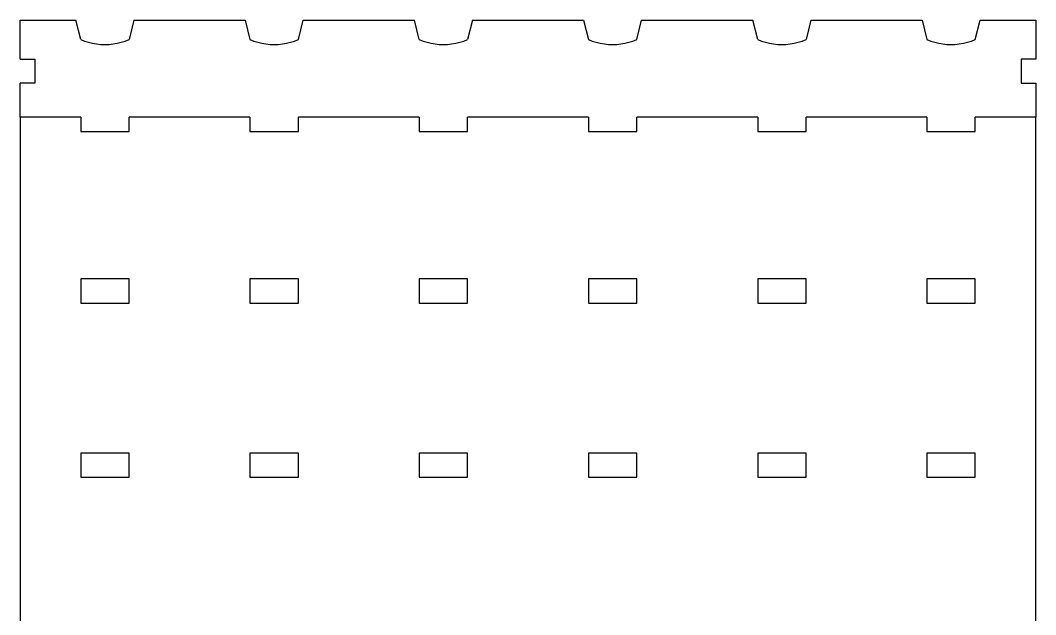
# Model space of a CAD drawing. Header units: inches. Extents: x 55 to 265, y 22 to 278.
# Drawn here: x 55.4 to 265.4, y 155.3 to 278.2 of the extents above; entities that cross this region are included whole.
import ezdxf

# ---------------------------------------------------------------- set-up
doc = ezdxf.new("R2010")
doc.units = ezdxf.units.IN
doc.header["$MEASUREMENT"] = 0

# ---------------------------------------------------------------- blocks, each defined once
blk = doc.blocks.new('block 2')
at = {"color": 7, "lineweight": 25}
blk.add_lwpolyline([(55.41, 258.22), (55.41, 42.18)], dxfattribs=at)
blk = doc.blocks.new('block 3')
at = {"color": 7, "lineweight": 25}
blk.add_lwpolyline([(265.45, 42.18), (265.45, 258.22)], dxfattribs=at)
blk = doc.blocks.new('block 76')
at = {"color": 7, "lineweight": 25}
blk.add_lwpolyline([(77.91, 183.71), (77.91, 188.71)], dxfattribs=at)
blk = doc.blocks.new('block 77')
at = {"color": 7, "lineweight": 25}
blk.add_lwpolyline([(77.91, 188.71), (67.91, 188.71)], dxfattribs=at)
blk = doc.blocks.new('block 78')
at = {"color": 7, "lineweight": 25}
blk.add_lwpolyline([(67.91, 188.71), (67.91, 183.71)], dxfattribs=at)
blk = doc.blocks.new('block 79')
at = {"color": 7, "lineweight": 25}
blk.add_lwpolyline([(67.91, 183.71), (77.91, 183.71)], dxfattribs=at)
blk = doc.blocks.new('block 80')
at = {"color": 7, "lineweight": 25}
blk.add_lwpolyline([(112.92, 188.71), (102.92, 188.71)], dxfattribs=at)
blk = doc.blocks.new('block 81')
at = {"color": 7, "lineweight": 25}
blk.add_lwpolyline([(102.92, 188.71), (102.92, 183.71)], dxfattribs=at)
blk = doc.blocks.new('block 82')
at = {"color": 7, "lineweight": 25}
blk.add_lwpolyline([(102.92, 183.71), (112.92, 183.71)], dxfattribs=at)
blk = doc.blocks.new('block 83')
at = {"color": 7, "lineweight": 25}
blk.add_lwpolyline([(112.92, 183.71), (112.92, 188.71)], dxfattribs=at)
blk = doc.blocks.new('block 84')
at = {"color": 7, "lineweight": 25}
blk.add_lwpolyline([(147.93, 188.71), (137.92, 188.71)], dxfattribs=at)
blk = doc.blocks.new('block 85')
at = {"color": 7, "lineweight": 25}
blk.add_lwpolyline([(137.92, 188.71), (137.92, 183.71)], dxfattribs=at)
blk = doc.blocks.new('block 86')
at = {"color": 7, "lineweight": 25}
blk.add_lwpolyline([(137.92, 183.71), (147.93, 183.71)], dxfattribs=at)
blk = doc.blocks.new('block 87')
at = {"color": 7, "lineweight": 25}
blk.add_lwpolyline([(147.93, 183.71), (147.93, 188.71)], dxfattribs=at)
blk = doc.blocks.new('block 88')
at = {"color": 7, "lineweight": 25}
blk.add_lwpolyline([(172.93, 188.71), (172.93, 183.71)], dxfattribs=at)
blk = doc.blocks.new('block 89')
at = {"color": 7, "lineweight": 25}
blk.add_lwpolyline([(172.93, 183.71), (182.93, 183.71)], dxfattribs=at)
blk = doc.blocks.new('block 90')
at = {"color": 7, "lineweight": 25}
blk.add_lwpolyline([(182.93, 183.71), (182.93, 188.71)], dxfattribs=at)
blk = doc.blocks.new('block 91')
at = {"color": 7, "lineweight": 25}
blk.add_lwpolyline([(182.93, 188.71), (172.93, 188.71)], dxfattribs=at)
blk = doc.blocks.new('block 92')
at = {"color": 7, "lineweight": 25}
blk.add_lwpolyline([(207.94, 188.71), (207.94, 183.71)], dxfattribs=at)
blk = doc.blocks.new('block 93')
at = {"color": 7, "lineweight": 25}
blk.add_lwpolyline([(207.94, 183.71), (217.94, 183.71)], dxfattribs=at)
blk = doc.blocks.new('block 94')
at = {"color": 7, "lineweight": 25}
blk.add_lwpolyline([(217.94, 183.71), (217.94, 188.71)], dxfattribs=at)
blk = doc.blocks.new('block 95')
at = {"color": 7, "lineweight": 25}
blk.add_lwpolyline([(217.94, 188.71), (207.94, 188.71)], dxfattribs=at)
blk = doc.blocks.new('block 96')
at = {"color": 7, "lineweight": 25}
blk.add_lwpolyline([(252.95, 183.71), (252.95, 188.71)], dxfattribs=at)
blk = doc.blocks.new('block 97')
at = {"color": 7, "lineweight": 25}
blk.add_lwpolyline([(252.95, 188.71), (242.94, 188.71)], dxfattribs=at)
blk = doc.blocks.new('block 98')
at = {"color": 7, "lineweight": 25}
blk.add_lwpolyline([(242.94, 188.71), (242.94, 183.71)], dxfattribs=at)
blk = doc.blocks.new('block 99')
at = {"color": 7, "lineweight": 25}
blk.add_lwpolyline([(242.94, 183.71), (252.95, 183.71)], dxfattribs=at)
blk = doc.blocks.new('block 100')
at = {"color": 7, "lineweight": 25}
blk.add_lwpolyline([(252.95, 219.71), (252.95, 224.72)], dxfattribs=at)
blk = doc.blocks.new('block 101')
at = {"color": 7, "lineweight": 25}
blk.add_lwpolyline([(252.95, 224.72), (242.94, 224.72)], dxfattribs=at)
blk = doc.blocks.new('block 102')
at = {"color": 7, "lineweight": 25}
blk.add_lwpolyline([(242.94, 224.72), (242.94, 219.71)], dxfattribs=at)
blk = doc.blocks.new('block 103')
at = {"color": 7, "lineweight": 25}
blk.add_lwpolyline([(242.94, 219.71), (252.95, 219.71)], dxfattribs=at)
blk = doc.blocks.new('block 104')
at = {"color": 7, "lineweight": 25}
blk.add_lwpolyline([(217.94, 219.71), (217.94, 224.72)], dxfattribs=at)
blk = doc.blocks.new('block 105')
at = {"color": 7, "lineweight": 25}
blk.add_lwpolyline([(217.94, 224.72), (207.94, 224.72)], dxfattribs=at)
blk = doc.blocks.new('block 106')
at = {"color": 7, "lineweight": 25}
blk.add_lwpolyline([(207.94, 224.72), (207.94, 219.71)], dxfattribs=at)
blk = doc.blocks.new('block 107')
at = {"color": 7, "lineweight": 25}
blk.add_lwpolyline([(207.94, 219.71), (217.94, 219.71)], dxfattribs=at)
blk = doc.blocks.new('block 108')
at = {"color": 7, "lineweight": 25}
blk.add_lwpolyline([(182.93, 219.71), (182.93, 224.72)], dxfattribs=at)
blk = doc.blocks.new('block 109')
at = {"color": 7, "lineweight": 25}
blk.add_lwpolyline([(182.93, 224.72), (172.93, 224.72)], dxfattribs=at)
blk = doc.blocks.new('block 110')
at = {"color": 7, "lineweight": 25}
blk.add_lwpolyline([(172.93, 224.72), (172.93, 219.71)], dxfattribs=at)
blk = doc.blocks.new('block 111')
at = {"color": 7, "lineweight": 25}
blk.add_lwpolyline([(172.93, 219.71), (182.93, 219.71)], dxfattribs=at)
blk = doc.blocks.new('block 112')
at = {"color": 7, "lineweight": 25}
blk.add_lwpolyline([(147.93, 219.71), (147.93, 224.72)], dxfattribs=at)
blk = doc.blocks.new('block 113')
at = {"color": 7, "lineweight": 25}
blk.add_lwpolyline([(147.93, 224.72), (137.92, 224.72)], dxfattribs=at)
blk = doc.blocks.new('block 114')
at = {"color": 7, "lineweight": 25}
blk.add_lwpolyline([(137.92, 224.72), (137.92, 219.71)], dxfattribs=at)
blk = doc.blocks.new('block 115')
at = {"color": 7, "lineweight": 25}
blk.add_lwpolyline([(137.92, 219.71), (147.93, 219.71)], dxfattribs=at)
blk = doc.blocks.new('block 116')
at = {"color": 7, "lineweight": 25}
blk.add_lwpolyline([(102.92, 219.71), (112.92, 219.71)], dxfattribs=at)
blk = doc.blocks.new('block 117')
at = {"color": 7, "lineweight": 25}
blk.add_lwpolyline([(112.92, 219.71), (112.92, 224.72)], dxfattribs=at)
blk = doc.blocks.new('block 118')
at = {"color": 7, "lineweight": 25}
blk.add_lwpolyline([(112.92, 224.72), (102.92, 224.72)], dxfattribs=at)
blk = doc.blocks.new('block 119')
at = {"color": 7, "lineweight": 25}
blk.add_lwpolyline([(102.92, 224.72), (102.92, 219.71)], dxfattribs=at)
blk = doc.blocks.new('block 120')
at = {"color": 7, "lineweight": 25}
blk.add_lwpolyline([(67.91, 224.72), (67.91, 219.71)], dxfattribs=at)
blk = doc.blocks.new('block 121')
at = {"color": 7, "lineweight": 25}
blk.add_lwpolyline([(67.91, 219.71), (77.91, 219.71)], dxfattribs=at)
blk = doc.blocks.new('block 122')
at = {"color": 7, "lineweight": 25}
blk.add_lwpolyline([(77.91, 219.71), (77.91, 224.72)], dxfattribs=at)
blk = doc.blocks.new('block 123')
at = {"color": 7, "lineweight": 25}
blk.add_lwpolyline([(77.91, 224.72), (67.91, 224.72)], dxfattribs=at)
blk = doc.blocks.new('block 124')
at = {"color": 7, "lineweight": 25}
blk.add_lwpolyline([(108.77, 273.25), (109.62, 273.34)], dxfattribs=at)
blk = doc.blocks.new('block 125')
at = {"color": 7, "lineweight": 25}
blk.add_lwpolyline([(109.62, 273.34), (110.47, 273.48)], dxfattribs=at)
blk = doc.blocks.new('block 126')
at = {"color": 7, "lineweight": 25}
blk.add_lwpolyline([(137.92, 274.23), (138.72, 273.92)], dxfattribs=at)
blk = doc.blocks.new('block 127')
at = {"color": 7, "lineweight": 25}
blk.add_lwpolyline([(105.37, 273.48), (106.21, 273.34)], dxfattribs=at)
blk = doc.blocks.new('block 128')
at = {"color": 7, "lineweight": 25}
blk.add_lwpolyline([(107.06, 273.25), (107.92, 273.23)], dxfattribs=at)
blk = doc.blocks.new('block 129')
at = {"color": 7, "lineweight": 25}
blk.add_lwpolyline([(138.72, 273.92), (139.54, 273.67)], dxfattribs=at)
blk = doc.blocks.new('block 130')
at = {"color": 7, "lineweight": 25}
blk.add_lwpolyline([(137.92, 274.23), (136.92, 278.23)], dxfattribs=at)
blk = doc.blocks.new('block 131')
at = {"color": 7, "lineweight": 25}
blk.add_lwpolyline([(112.12, 273.92), (112.92, 274.23)], dxfattribs=at)
blk = doc.blocks.new('block 132')
at = {"color": 7, "lineweight": 25}
blk.add_lwpolyline([(110.47, 273.48), (111.3, 273.67)], dxfattribs=at)
blk = doc.blocks.new('block 133')
at = {"color": 7, "lineweight": 25}
blk.add_lwpolyline([(111.3, 273.67), (112.12, 273.92)], dxfattribs=at)
blk = doc.blocks.new('block 134')
at = {"color": 7, "lineweight": 25}
blk.add_lwpolyline([(139.54, 273.67), (140.37, 273.48)], dxfattribs=at)
blk = doc.blocks.new('block 135')
at = {"color": 7, "lineweight": 25}
blk.add_lwpolyline([(142.07, 273.25), (142.92, 273.23)], dxfattribs=at)
blk = doc.blocks.new('block 136')
at = {"color": 7, "lineweight": 25}
blk.add_lwpolyline([(172.93, 274.23), (173.73, 273.92)], dxfattribs=at)
blk = doc.blocks.new('block 137')
at = {"color": 7, "lineweight": 25}
blk.add_lwpolyline([(113.92, 278.23), (136.92, 278.23)], dxfattribs=at)
blk = doc.blocks.new('block 138')
at = {"color": 7, "lineweight": 25}
blk.add_lwpolyline([(171.93, 278.23), (172.93, 274.23)], dxfattribs=at)
blk = doc.blocks.new('block 139')
at = {"color": 7, "lineweight": 25}
blk.add_lwpolyline([(148.93, 278.23), (171.93, 278.23)], dxfattribs=at)
blk = doc.blocks.new('block 140')
at = {"color": 7, "lineweight": 25}
blk.add_lwpolyline([(148.93, 278.23), (147.93, 274.23)], dxfattribs=at)
blk = doc.blocks.new('block 141')
at = {"color": 7, "lineweight": 25}
blk.add_lwpolyline([(147.13, 273.92), (147.93, 274.23)], dxfattribs=at)
blk = doc.blocks.new('block 142')
at = {"color": 7, "lineweight": 25}
blk.add_lwpolyline([(146.31, 273.67), (147.13, 273.92)], dxfattribs=at)
blk = doc.blocks.new('block 143')
at = {"color": 7, "lineweight": 25}
blk.add_lwpolyline([(145.47, 273.48), (146.31, 273.67)], dxfattribs=at)
blk = doc.blocks.new('block 144')
at = {"color": 7, "lineweight": 25}
blk.add_lwpolyline([(144.63, 273.34), (145.47, 273.48)], dxfattribs=at)
blk = doc.blocks.new('block 145')
at = {"color": 7, "lineweight": 25}
blk.add_lwpolyline([(143.78, 273.25), (144.63, 273.34)], dxfattribs=at)
blk = doc.blocks.new('block 146')
at = {"color": 7, "lineweight": 25}
blk.add_lwpolyline([(141.22, 273.34), (142.07, 273.25)], dxfattribs=at)
blk = doc.blocks.new('block 147')
at = {"color": 7, "lineweight": 25}
blk.add_lwpolyline([(142.92, 273.23), (143.78, 273.25)], dxfattribs=at)
blk = doc.blocks.new('block 148')
at = {"color": 7, "lineweight": 25}
blk.add_lwpolyline([(140.37, 273.48), (141.22, 273.34)], dxfattribs=at)
blk = doc.blocks.new('block 149')
at = {"color": 7, "lineweight": 25}
blk.add_lwpolyline([(112.92, 274.23), (113.92, 278.23)], dxfattribs=at)
blk = doc.blocks.new('block 150')
at = {"color": 7, "lineweight": 25}
blk.add_lwpolyline([(107.92, 273.23), (108.77, 273.25)], dxfattribs=at)
blk = doc.blocks.new('block 151')
at = {"color": 7, "lineweight": 25}
blk.add_lwpolyline([(106.21, 273.34), (107.06, 273.25)], dxfattribs=at)
blk = doc.blocks.new('block 152')
at = {"color": 7, "lineweight": 25}
blk.add_lwpolyline([(182.93, 274.23), (183.93, 278.23)], dxfattribs=at)
blk = doc.blocks.new('block 153')
at = {"color": 7, "lineweight": 25}
blk.add_lwpolyline([(182.13, 273.92), (182.93, 274.23)], dxfattribs=at)
blk = doc.blocks.new('block 154')
at = {"color": 7, "lineweight": 25}
blk.add_lwpolyline([(181.31, 273.67), (182.13, 273.92)], dxfattribs=at)
blk = doc.blocks.new('block 155')
at = {"color": 7, "lineweight": 25}
blk.add_lwpolyline([(180.48, 273.48), (181.31, 273.67)], dxfattribs=at)
blk = doc.blocks.new('block 156')
at = {"color": 7, "lineweight": 25}
blk.add_lwpolyline([(179.64, 273.34), (180.48, 273.48)], dxfattribs=at)
blk = doc.blocks.new('block 157')
at = {"color": 7, "lineweight": 25}
blk.add_lwpolyline([(178.79, 273.25), (179.64, 273.34)], dxfattribs=at)
blk = doc.blocks.new('block 158')
at = {"color": 7, "lineweight": 25}
blk.add_lwpolyline([(177.93, 273.23), (178.79, 273.25)], dxfattribs=at)
blk = doc.blocks.new('block 159')
at = {"color": 7, "lineweight": 25}
blk.add_lwpolyline([(177.08, 273.25), (177.93, 273.23)], dxfattribs=at)
blk = doc.blocks.new('block 160')
at = {"color": 7, "lineweight": 25}
blk.add_lwpolyline([(176.22, 273.34), (177.08, 273.25)], dxfattribs=at)
blk = doc.blocks.new('block 161')
at = {"color": 7, "lineweight": 25}
blk.add_lwpolyline([(175.38, 273.48), (176.22, 273.34)], dxfattribs=at)
blk = doc.blocks.new('block 162')
at = {"color": 7, "lineweight": 25}
blk.add_lwpolyline([(174.55, 273.67), (175.38, 273.48)], dxfattribs=at)
blk = doc.blocks.new('block 163')
at = {"color": 7, "lineweight": 25}
blk.add_lwpolyline([(173.73, 273.92), (174.55, 273.67)], dxfattribs=at)
blk = doc.blocks.new('block 164')
at = {"color": 7, "lineweight": 25}
blk.add_lwpolyline([(183.93, 278.23), (206.94, 278.23)], dxfattribs=at)
blk = doc.blocks.new('block 165')
at = {"color": 7, "lineweight": 25}
blk.add_lwpolyline([(207.94, 274.23), (206.94, 278.23)], dxfattribs=at)
blk = doc.blocks.new('block 166')
at = {"color": 7, "lineweight": 25}
blk.add_lwpolyline([(207.94, 274.23), (208.74, 273.92)], dxfattribs=at)
blk = doc.blocks.new('block 167')
at = {"color": 7, "lineweight": 25}
blk.add_lwpolyline([(208.74, 273.92), (209.56, 273.67)], dxfattribs=at)
blk = doc.blocks.new('block 168')
at = {"color": 7, "lineweight": 25}
blk.add_lwpolyline([(209.56, 273.67), (210.39, 273.48)], dxfattribs=at)
blk = doc.blocks.new('block 169')
at = {"color": 7, "lineweight": 25}
blk.add_lwpolyline([(210.39, 273.48), (211.23, 273.34)], dxfattribs=at)
blk = doc.blocks.new('block 170')
at = {"color": 7, "lineweight": 25}
blk.add_lwpolyline([(211.23, 273.34), (212.08, 273.25)], dxfattribs=at)
blk = doc.blocks.new('block 171')
at = {"color": 7, "lineweight": 25}
blk.add_lwpolyline([(212.08, 273.25), (212.94, 273.23)], dxfattribs=at)
blk = doc.blocks.new('block 172')
at = {"color": 7, "lineweight": 25}
blk.add_lwpolyline([(212.94, 273.23), (213.79, 273.25)], dxfattribs=at)
blk = doc.blocks.new('block 173')
at = {"color": 7, "lineweight": 25}
blk.add_lwpolyline([(213.79, 273.25), (214.64, 273.34)], dxfattribs=at)
blk = doc.blocks.new('block 174')
at = {"color": 7, "lineweight": 25}
blk.add_lwpolyline([(214.64, 273.34), (215.49, 273.48)], dxfattribs=at)
blk = doc.blocks.new('block 175')
at = {"color": 7, "lineweight": 25}
blk.add_lwpolyline([(215.49, 273.48), (216.32, 273.67)], dxfattribs=at)
blk = doc.blocks.new('block 176')
at = {"color": 7, "lineweight": 25}
blk.add_lwpolyline([(216.32, 273.67), (217.14, 273.92)], dxfattribs=at)
blk = doc.blocks.new('block 177')
at = {"color": 7, "lineweight": 25}
blk.add_lwpolyline([(217.14, 273.92), (217.94, 274.23)], dxfattribs=at)
blk = doc.blocks.new('block 178')
at = {"color": 7, "lineweight": 25}
blk.add_lwpolyline([(218.94, 278.23), (217.94, 274.23)], dxfattribs=at)
blk = doc.blocks.new('block 179')
at = {"color": 7, "lineweight": 25}
blk.add_lwpolyline([(218.94, 278.23), (241.94, 278.23)], dxfattribs=at)
blk = doc.blocks.new('block 180')
at = {"color": 7, "lineweight": 25}
blk.add_lwpolyline([(241.94, 278.23), (242.94, 274.23)], dxfattribs=at)
blk = doc.blocks.new('block 181')
at = {"color": 7, "lineweight": 25}
blk.add_lwpolyline([(242.94, 274.23), (243.74, 273.92)], dxfattribs=at)
blk = doc.blocks.new('block 182')
at = {"color": 7, "lineweight": 25}
blk.add_lwpolyline([(243.74, 273.92), (244.56, 273.67)], dxfattribs=at)
blk = doc.blocks.new('block 183')
at = {"color": 7, "lineweight": 25}
blk.add_lwpolyline([(244.56, 273.67), (245.39, 273.48)], dxfattribs=at)
blk = doc.blocks.new('block 184')
at = {"color": 7, "lineweight": 25}
blk.add_lwpolyline([(245.39, 273.48), (246.24, 273.34)], dxfattribs=at)
blk = doc.blocks.new('block 185')
at = {"color": 7, "lineweight": 25}
blk.add_lwpolyline([(246.24, 273.34), (247.09, 273.25)], dxfattribs=at)
blk = doc.blocks.new('block 186')
at = {"color": 7, "lineweight": 25}
blk.add_lwpolyline([(247.09, 273.25), (247.94, 273.23)], dxfattribs=at)
blk = doc.blocks.new('block 187')
at = {"color": 7, "lineweight": 25}
blk.add_lwpolyline([(247.94, 273.23), (248.8, 273.25)], dxfattribs=at)
blk = doc.blocks.new('block 188')
at = {"color": 7, "lineweight": 25}
blk.add_lwpolyline([(248.8, 273.25), (249.65, 273.34)], dxfattribs=at)
blk = doc.blocks.new('block 189')
at = {"color": 7, "lineweight": 25}
blk.add_lwpolyline([(249.65, 273.34), (250.49, 273.48)], dxfattribs=at)
blk = doc.blocks.new('block 190')
at = {"color": 7, "lineweight": 25}
blk.add_lwpolyline([(250.49, 273.48), (251.33, 273.67)], dxfattribs=at)
blk = doc.blocks.new('block 191')
at = {"color": 7, "lineweight": 25}
blk.add_lwpolyline([(251.33, 273.67), (252.15, 273.92)], dxfattribs=at)
blk = doc.blocks.new('block 192')
at = {"color": 7, "lineweight": 25}
blk.add_lwpolyline([(252.15, 273.92), (252.95, 274.23)], dxfattribs=at)
blk = doc.blocks.new('block 193')
at = {"color": 7, "lineweight": 25}
blk.add_lwpolyline([(252.95, 274.23), (253.95, 278.23)], dxfattribs=at)
blk = doc.blocks.new('block 194')
at = {"color": 7, "lineweight": 25}
blk.add_lwpolyline([(253.95, 278.23), (265.45, 278.23)], dxfattribs=at)
blk = doc.blocks.new('block 195')
at = {"color": 7, "lineweight": 25}
blk.add_lwpolyline([(265.45, 278.23), (265.45, 270.22)], dxfattribs=at)
blk = doc.blocks.new('block 196')
at = {"color": 7, "lineweight": 25}
blk.add_lwpolyline([(265.45, 270.22), (262.45, 270.22)], dxfattribs=at)
blk = doc.blocks.new('block 197')
at = {"color": 7, "lineweight": 25}
blk.add_lwpolyline([(262.45, 270.22), (262.45, 265.22)], dxfattribs=at)
blk = doc.blocks.new('block 198')
at = {"color": 7, "lineweight": 25}
blk.add_lwpolyline([(262.45, 265.22), (265.45, 265.22)], dxfattribs=at)
blk = doc.blocks.new('block 199')
at = {"color": 7, "lineweight": 25}
blk.add_lwpolyline([(265.45, 265.22), (265.45, 258.22)], dxfattribs=at)
blk = doc.blocks.new('block 200')
at = {"color": 7, "lineweight": 25}
blk.add_lwpolyline([(265.45, 258.22), (252.95, 258.22)], dxfattribs=at)
blk = doc.blocks.new('block 201')
at = {"color": 7, "lineweight": 25}
blk.add_lwpolyline([(252.95, 255.22), (252.95, 258.22)], dxfattribs=at)
blk = doc.blocks.new('block 202')
at = {"color": 7, "lineweight": 25}
blk.add_lwpolyline([(242.94, 255.22), (252.95, 255.22)], dxfattribs=at)
blk = doc.blocks.new('block 203')
at = {"color": 7, "lineweight": 25}
blk.add_lwpolyline([(242.94, 258.22), (242.94, 255.22)], dxfattribs=at)
blk = doc.blocks.new('block 204')
at = {"color": 7, "lineweight": 25}
blk.add_lwpolyline([(242.94, 258.22), (217.94, 258.22)], dxfattribs=at)
blk = doc.blocks.new('block 205')
at = {"color": 7, "lineweight": 25}
blk.add_lwpolyline([(217.94, 255.22), (217.94, 258.22)], dxfattribs=at)
blk = doc.blocks.new('block 206')
at = {"color": 7, "lineweight": 25}
blk.add_lwpolyline([(207.94, 255.22), (217.94, 255.22)], dxfattribs=at)
blk = doc.blocks.new('block 207')
at = {"color": 7, "lineweight": 25}
blk.add_lwpolyline([(207.94, 258.22), (207.94, 255.22)], dxfattribs=at)
blk = doc.blocks.new('block 208')
at = {"color": 7, "lineweight": 25}
blk.add_lwpolyline([(207.94, 258.22), (182.93, 258.22)], dxfattribs=at)
blk = doc.blocks.new('block 209')
at = {"color": 7, "lineweight": 25}
blk.add_lwpolyline([(182.93, 255.22), (182.93, 258.22)], dxfattribs=at)
blk = doc.blocks.new('block 210')
at = {"color": 7, "lineweight": 25}
blk.add_lwpolyline([(172.93, 255.22), (182.93, 255.22)], dxfattribs=at)
blk = doc.blocks.new('block 211')
at = {"color": 7, "lineweight": 25}
blk.add_lwpolyline([(172.93, 258.22), (172.93, 255.22)], dxfattribs=at)
blk = doc.blocks.new('block 212')
at = {"color": 7, "lineweight": 25}
blk.add_lwpolyline([(172.93, 258.22), (147.93, 258.22)], dxfattribs=at)
blk = doc.blocks.new('block 213')
at = {"color": 7, "lineweight": 25}
blk.add_lwpolyline([(147.93, 255.22), (147.93, 258.22)], dxfattribs=at)
blk = doc.blocks.new('block 214')
at = {"color": 7, "lineweight": 25}
blk.add_lwpolyline([(137.92, 255.22), (147.93, 255.22)], dxfattribs=at)
blk = doc.blocks.new('block 215')
at = {"color": 7, "lineweight": 25}
blk.add_lwpolyline([(137.92, 258.22), (137.92, 255.22)], dxfattribs=at)
blk = doc.blocks.new('block 216')
at = {"color": 7, "lineweight": 25}
blk.add_lwpolyline([(137.92, 258.22), (112.92, 258.22)], dxfattribs=at)
blk = doc.blocks.new('block 217')
at = {"color": 7, "lineweight": 25}
blk.add_lwpolyline([(112.92, 255.22), (112.92, 258.22)], dxfattribs=at)
blk = doc.blocks.new('block 218')
at = {"color": 7, "lineweight": 25}
blk.add_lwpolyline([(102.92, 255.22), (112.92, 255.22)], dxfattribs=at)
blk = doc.blocks.new('block 219')
at = {"color": 7, "lineweight": 25}
blk.add_lwpolyline([(102.92, 258.22), (102.92, 255.22)], dxfattribs=at)
blk = doc.blocks.new('block 220')
at = {"color": 7, "lineweight": 25}
blk.add_lwpolyline([(102.92, 258.22), (77.91, 258.22)], dxfattribs=at)
blk = doc.blocks.new('block 221')
at = {"color": 7, "lineweight": 25}
blk.add_lwpolyline([(77.91, 255.22), (77.91, 258.22)], dxfattribs=at)
blk = doc.blocks.new('block 222')
at = {"color": 7, "lineweight": 25}
blk.add_lwpolyline([(67.91, 255.22), (77.91, 255.22)], dxfattribs=at)
blk = doc.blocks.new('block 223')
at = {"color": 7, "lineweight": 25}
blk.add_lwpolyline([(67.91, 258.22), (67.91, 255.22)], dxfattribs=at)
blk = doc.blocks.new('block 224')
at = {"color": 7, "lineweight": 25}
blk.add_lwpolyline([(67.91, 258.22), (55.41, 258.22)], dxfattribs=at)
blk = doc.blocks.new('block 225')
at = {"color": 7, "lineweight": 25}
blk.add_lwpolyline([(55.41, 258.22), (55.41, 265.22)], dxfattribs=at)
blk = doc.blocks.new('block 226')
at = {"color": 7, "lineweight": 25}
blk.add_lwpolyline([(58.41, 265.22), (55.41, 265.22)], dxfattribs=at)
blk = doc.blocks.new('block 227')
at = {"color": 7, "lineweight": 25}
blk.add_lwpolyline([(58.41, 270.22), (58.41, 265.22)], dxfattribs=at)
blk = doc.blocks.new('block 228')
at = {"color": 7, "lineweight": 25}
blk.add_lwpolyline([(55.41, 270.22), (58.41, 270.22)], dxfattribs=at)
blk = doc.blocks.new('block 229')
at = {"color": 7, "lineweight": 25}
blk.add_lwpolyline([(55.41, 270.22), (55.41, 278.23)], dxfattribs=at)
blk = doc.blocks.new('block 230')
at = {"color": 7, "lineweight": 25}
blk.add_lwpolyline([(55.41, 278.23), (66.91, 278.23)], dxfattribs=at)
blk = doc.blocks.new('block 231')
at = {"color": 7, "lineweight": 25}
blk.add_lwpolyline([(67.91, 274.23), (66.91, 278.23)], dxfattribs=at)
blk = doc.blocks.new('block 232')
at = {"color": 7, "lineweight": 25}
blk.add_lwpolyline([(67.91, 274.23), (68.71, 273.92)], dxfattribs=at)
blk = doc.blocks.new('block 233')
at = {"color": 7, "lineweight": 25}
blk.add_lwpolyline([(68.71, 273.92), (69.53, 273.67)], dxfattribs=at)
blk = doc.blocks.new('block 234')
at = {"color": 7, "lineweight": 25}
blk.add_lwpolyline([(69.53, 273.67), (70.36, 273.48)], dxfattribs=at)
blk = doc.blocks.new('block 235')
at = {"color": 7, "lineweight": 25}
blk.add_lwpolyline([(70.36, 273.48), (71.2, 273.34)], dxfattribs=at)
blk = doc.blocks.new('block 236')
at = {"color": 7, "lineweight": 25}
blk.add_lwpolyline([(71.2, 273.34), (72.06, 273.25)], dxfattribs=at)
blk = doc.blocks.new('block 237')
at = {"color": 7, "lineweight": 25}
blk.add_lwpolyline([(72.06, 273.25), (72.91, 273.23)], dxfattribs=at)
blk = doc.blocks.new('block 238')
at = {"color": 7, "lineweight": 25}
blk.add_lwpolyline([(72.91, 273.23), (73.77, 273.25)], dxfattribs=at)
blk = doc.blocks.new('block 239')
at = {"color": 7, "lineweight": 25}
blk.add_lwpolyline([(73.77, 273.25), (74.62, 273.34)], dxfattribs=at)
blk = doc.blocks.new('block 240')
at = {"color": 7, "lineweight": 25}
blk.add_lwpolyline([(74.62, 273.34), (75.46, 273.48)], dxfattribs=at)
blk = doc.blocks.new('block 241')
at = {"color": 7, "lineweight": 25}
blk.add_lwpolyline([(75.46, 273.48), (76.29, 273.67)], dxfattribs=at)
blk = doc.blocks.new('block 242')
at = {"color": 7, "lineweight": 25}
blk.add_lwpolyline([(76.29, 273.67), (77.11, 273.92)], dxfattribs=at)
blk = doc.blocks.new('block 243')
at = {"color": 7, "lineweight": 25}
blk.add_lwpolyline([(77.11, 273.92), (77.91, 274.23)], dxfattribs=at)
blk = doc.blocks.new('block 244')
at = {"color": 7, "lineweight": 25}
blk.add_lwpolyline([(78.91, 278.23), (77.91, 274.23)], dxfattribs=at)
blk = doc.blocks.new('block 245')
at = {"color": 7, "lineweight": 25}
blk.add_lwpolyline([(78.91, 278.23), (101.92, 278.23)], dxfattribs=at)
blk = doc.blocks.new('block 246')
at = {"color": 7, "lineweight": 25}
blk.add_lwpolyline([(101.92, 278.23), (102.92, 274.23)], dxfattribs=at)
blk = doc.blocks.new('block 247')
at = {"color": 7, "lineweight": 25}
blk.add_lwpolyline([(102.92, 274.23), (103.72, 273.92)], dxfattribs=at)
blk = doc.blocks.new('block 248')
at = {"color": 7, "lineweight": 25}
blk.add_lwpolyline([(103.72, 273.92), (104.53, 273.67)], dxfattribs=at)
blk = doc.blocks.new('block 249')
at = {"color": 7, "lineweight": 25}
blk.add_lwpolyline([(104.53, 273.67), (105.37, 273.48)], dxfattribs=at)

msp = doc.modelspace()

# ---------------------------------------------------------------- block references
for name in ['block 229', 'block 230', 'block 231', 'block 244', 'block 245', 'block 246', 'block 149', 'block 137', 'block 130', 'block 140', 'block 139', 'block 138', 'block 152', 'block 164', 'block 165', 'block 178', 'block 179', 'block 180', 'block 193', 'block 194', 'block 195', 'block 232', 'block 233', 'block 234', 'block 235', 'block 236', 'block 237', 'block 238', 'block 239', 'block 240', 'block 241', 'block 242', 'block 243', 'block 247', 'block 248', 'block 249', 'block 127', 'block 151', 'block 128', 'block 150', 'block 124', 'block 125', 'block 132', 'block 133', 'block 131', 'block 126', 'block 129', 'block 134', 'block 148', 'block 146', 'block 135', 'block 147', 'block 145', 'block 144', 'block 143', 'block 142', 'block 141', 'block 136', 'block 163', 'block 162', 'block 161', 'block 160', 'block 159', 'block 158', 'block 157', 'block 156', 'block 155', 'block 154', 'block 153', 'block 166', 'block 167', 'block 168', 'block 169', 'block 170', 'block 171', 'block 172', 'block 173', 'block 174', 'block 175', 'block 176', 'block 177', 'block 181', 'block 182', 'block 183', 'block 184', 'block 185', 'block 186', 'block 187', 'block 188', 'block 189', 'block 190', 'block 191', 'block 192', 'block 228', 'block 227', 'block 196', 'block 197', 'block 225', 'block 226', 'block 198', 'block 199', 'block 2', 'block 224', 'block 223', 'block 220', 'block 221', 'block 219', 'block 216', 'block 217', 'block 215', 'block 212', 'block 213', 'block 211', 'block 208', 'block 209', 'block 207', 'block 204', 'block 205', 'block 203', 'block 200', 'block 201', 'block 3', 'block 222', 'block 218', 'block 214', 'block 210', 'block 206', 'block 202', 'block 120', 'block 123', 'block 122', 'block 118', 'block 119', 'block 117', 'block 113', 'block 114', 'block 112', 'block 109', 'block 110', 'block 108', 'block 105', 'block 106', 'block 104', 'block 101', 'block 102', 'block 100', 'block 121', 'block 116', 'block 115', 'block 111', 'block 107', 'block 103', 'block 77', 'block 78', 'block 76', 'block 80', 'block 81', 'block 83', 'block 84', 'block 85', 'block 87', 'block 88', 'block 91', 'block 90', 'block 92', 'block 95', 'block 94', 'block 97', 'block 98', 'block 96', 'block 79', 'block 82', 'block 86', 'block 89', 'block 93', 'block 99']:
    msp.add_blockref(name, (0, 0))

doc.saveas('drawing.dxf')
